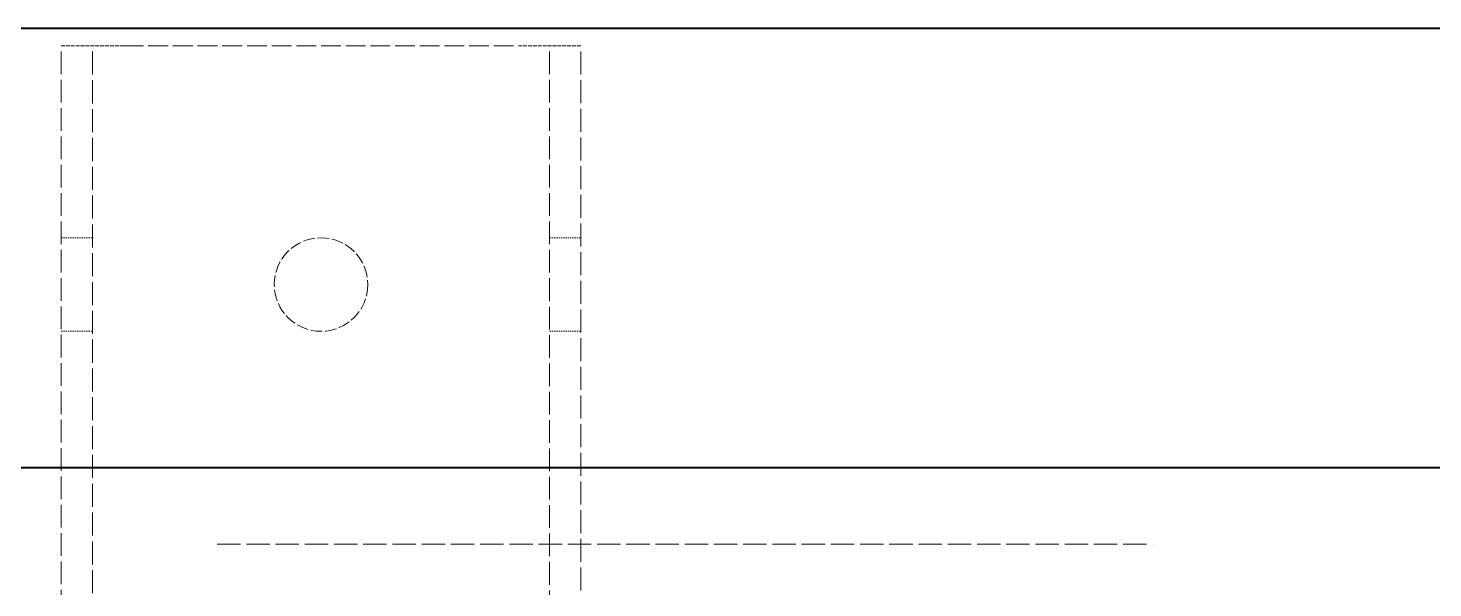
# Model space of a CAD drawing. Header units: inches. Extents: x 6934 to 18973, y 4254 to 7629.
# Drawn here: x 15359.3 to 15494.5, y 5600.6 to 5654.5 of the extents above; entities that cross this region are included whole.
import ezdxf

# ---------------------------------------------------------------- set-up
doc = ezdxf.new("R2010")
doc.units = ezdxf.units.IN
doc.header["$MEASUREMENT"] = 0
doc.linetypes.add('POWER SUPPLY CASE INLINER1$0$DASHED', pattern=[0.2067, 0.1654, -0.0413])
doc.layers.add('POWER SUPPLY CASE INLINER1$0$가려진 것(ISO)', color=2, linetype='POWER SUPPLY CASE INLINER1$0$DASHED', lineweight=18, true_color=0xffff00)
doc.layers.add('POWER SUPPLY CASE INLINER1$0$가시적인 것(ISO)', color=3, linetype='Continuous', lineweight=40, true_color=0x00ff00)

# ---------------------------------------------------------------- blocks, each defined once
blk = doc.blocks.new('POWER SUPPLY CASE INLINER1')
at = {"layer": 'POWER SUPPLY CASE INLINER1$0$가려진 것(ISO)', "ltscale": 2.243818}
for p, q in [((3560.09, 1398.83), (3554.09, 1398.83)), ((3604.09, 1398.83), (3598.09, 1398.83))]:
    blk.add_line(p, q, dxfattribs=at)
at = {"layer": 'POWER SUPPLY CASE INLINER1$0$가려진 것(ISO)', "ltscale": 13.203516}
blk.add_line((3554.09, 1005.83), (3554.09, 1398.83), dxfattribs=at)
at = {"layer": 'POWER SUPPLY CASE INLINER1$0$가려진 것(ISO)', "ltscale": 13.425254}
blk.add_line((3557.09, 1287.83), (3557.09, 1398.83), dxfattribs=at)
at = {"layer": 'POWER SUPPLY CASE INLINER1$0$가려진 것(ISO)', "ltscale": 11.490082}
blk.add_line((3560.09, 1398.83), (3598.09, 1398.83), dxfattribs=at)
at = {"layer": 'POWER SUPPLY CASE INLINER1$0$가려진 것(ISO)', "ltscale": 13.215807}
blk.add_line((3601.09, 502.83), (3601.09, 1398.83), dxfattribs=at)
at = {"layer": 'POWER SUPPLY CASE INLINER1$0$가려진 것(ISO)', "ltscale": 13.359282}
blk.add_line((3604.09, 1155.83), (3604.09, 1398.83), dxfattribs=at)
at = {"layer": 'POWER SUPPLY CASE INLINER1$0$가려진 것(ISO)', "ltscale": 0.714161}
for p, q in [((3554.09, 1380.33), (3557.09, 1380.33)), ((3601.09, 1380.33), (3604.09, 1380.33)), ((3554.09, 1371.33), (3557.09, 1371.33)), ((3601.09, 1371.33), (3604.09, 1371.33))]:
    blk.add_line(p, q, dxfattribs=at)
at = {"layer": 'POWER SUPPLY CASE INLINER1$0$가려진 것(ISO)', "ltscale": 13.606676}
blk.add_line((3569.09, 1350.83), (3659.09, 1350.83), dxfattribs=at)
at = {"layer": 'POWER SUPPLY CASE INLINER1$0$가려진 것(ISO)', "ltscale": 6.731654}
blk.add_circle((3579.09, 1375.83), 4.5, dxfattribs=at)
at = {"layer": 'POWER SUPPLY CASE INLINER1$0$가시적인 것(ISO)'}
for p, q in [((3456.09, 1400.53), (4106.09, 1400.53)), ((4063.74, 1358.18), (3498.44, 1358.18))]:
    blk.add_line(p, q, dxfattribs=at)

msp = doc.modelspace()

# ---------------------------------------------------------------- block references
msp.add_blockref('POWER SUPPLY CASE INLINER1', (11808.399, 4254.001))

doc.saveas('drawing.dxf')
